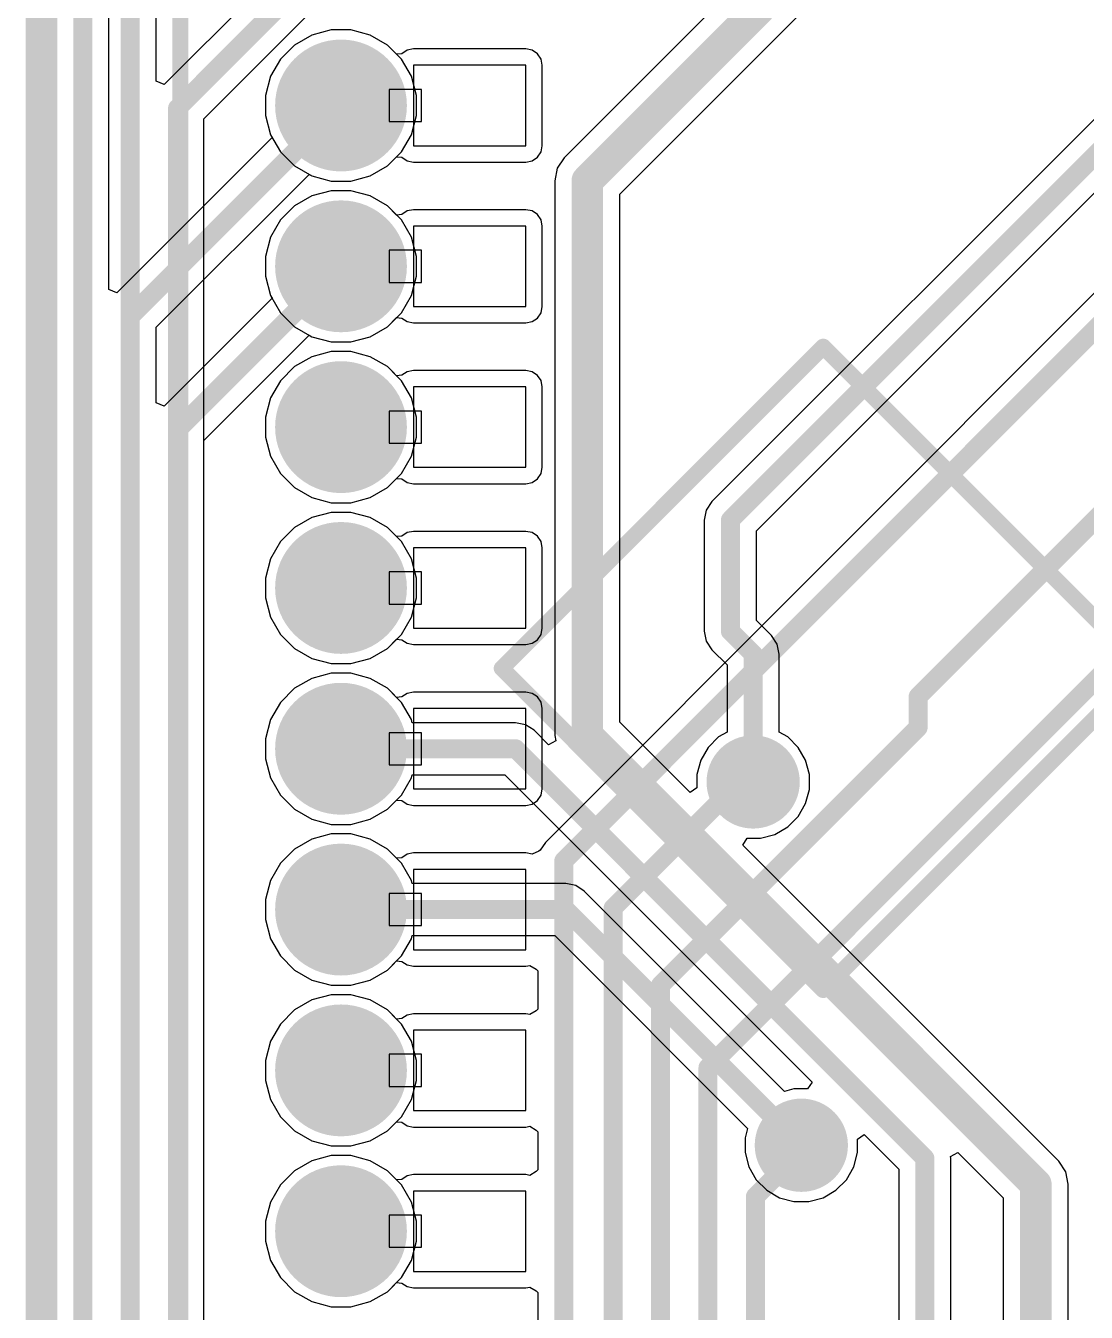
# Model space of a CAD drawing. Header units: inches. Extents: x -0.01 to 4.3, y -0.01 to 7.88.
# Drawn here: x 2.457 to 3.116, y 5.987 to 6.787 of the extents above; entities that cross this region are included whole.
import ezdxf

# ---------------------------------------------------------------- set-up
doc = ezdxf.new("R2010")
doc.units = ezdxf.units.IN
doc.header["$MEASUREMENT"] = 0
for name, color, linetype in [('Bottom Layer', 5, 'Continuous'), ('Bottom Solder', 6, 'Continuous'), ('Mechanical 1', 6, 'Continuous'), ('Multi-Layer', 9, 'Continuous'), ('Pad Holes', 156, 'Continuous'), ('Top Layer', 1, 'Continuous'), ('Top Overlay', 2, 'Continuous'), ('Top Solder', 216, 'Continuous'), ('Via Holes', 16, 'Continuous')]:
    doc.layers.add(name, color=color, linetype=linetype)

# ---------------------------------------------------------------- blocks, each defined once
blk = doc.blocks.new('B___P____32')
at = {"layer": 'Bottom Layer'}
h = blk.add_hatch(color=5, dxfattribs=at)
edge = h.paths.add_edge_path()
edge.add_arc((0.3, 0.35), 0.037, 0, 360)
h = blk.add_hatch(color=5, dxfattribs=at)
edge = h.paths.add_edge_path()
edge.add_arc((0.3, 0.25), 0.037, 0, 360)
h = blk.add_hatch(color=5, dxfattribs=at)
edge = h.paths.add_edge_path()
edge.add_arc((0.3, 0.15), 0.037, 0, 360)
h = blk.add_hatch(color=5, dxfattribs=at)
edge = h.paths.add_edge_path()
edge.add_arc((0.3, 0.05), 0.037, 0, 360)
h = blk.add_hatch(color=5, dxfattribs=at)
edge = h.paths.add_edge_path()
edge.add_arc((0.3, -0.05), 0.037, 0, 360)
h = blk.add_hatch(color=5, dxfattribs=at)
edge = h.paths.add_edge_path()
edge.add_arc((0.3, -0.15), 0.037, 0, 360)
h = blk.add_hatch(color=5, dxfattribs=at)
edge = h.paths.add_edge_path()
edge.add_arc((0.3, -0.25), 0.037, 0, 360)
h = blk.add_hatch(color=5, dxfattribs=at)
edge = h.paths.add_edge_path()
edge.add_arc((0.3, -0.35), 0.037, 0, 360)
at = {"layer": 'Bottom Solder'}
h = blk.add_hatch(color=6, dxfattribs=at)
edge = h.paths.add_edge_path()
edge.add_arc((0.3, 0.35), 0.041, 0, 360)
h = blk.add_hatch(color=6, dxfattribs=at)
edge = h.paths.add_edge_path()
edge.add_arc((0.3, 0.25), 0.041, 0, 360)
h = blk.add_hatch(color=6, dxfattribs=at)
edge = h.paths.add_edge_path()
edge.add_arc((0.3, 0.15), 0.041, 0, 360)
h = blk.add_hatch(color=6, dxfattribs=at)
edge = h.paths.add_edge_path()
edge.add_arc((0.3, 0.05), 0.041, 0, 360)
h = blk.add_hatch(color=6, dxfattribs=at)
edge = h.paths.add_edge_path()
edge.add_arc((0.3, -0.05), 0.041, 0, 360)
h = blk.add_hatch(color=6, dxfattribs=at)
edge = h.paths.add_edge_path()
edge.add_arc((0.3, -0.15), 0.041, 0, 360)
h = blk.add_hatch(color=6, dxfattribs=at)
edge = h.paths.add_edge_path()
edge.add_arc((0.3, -0.25), 0.041, 0, 360)
h = blk.add_hatch(color=6, dxfattribs=at)
edge = h.paths.add_edge_path()
edge.add_arc((0.3, -0.35), 0.041, 0, 360)
at = {"layer": 'Multi-Layer'}
h = blk.add_hatch(color=9, dxfattribs=at)
edge = h.paths.add_edge_path()
edge.add_arc((0.3, 0.35), 0.037, 0, 360)
h = blk.add_hatch(color=9, dxfattribs=at)
edge = h.paths.add_edge_path()
edge.add_arc((0.3, 0.25), 0.037, 0, 360)
h = blk.add_hatch(color=9, dxfattribs=at)
edge = h.paths.add_edge_path()
edge.add_arc((0.3, 0.15), 0.037, 0, 360)
h = blk.add_hatch(color=9, dxfattribs=at)
edge = h.paths.add_edge_path()
edge.add_arc((0.3, 0.05), 0.037, 0, 360)
h = blk.add_hatch(color=9, dxfattribs=at)
edge = h.paths.add_edge_path()
edge.add_arc((0.3, -0.05), 0.037, 0, 360)
h = blk.add_hatch(color=9, dxfattribs=at)
edge = h.paths.add_edge_path()
edge.add_arc((0.3, -0.15), 0.037, 0, 360)
h = blk.add_hatch(color=9, dxfattribs=at)
edge = h.paths.add_edge_path()
edge.add_arc((0.3, -0.25), 0.037, 0, 360)
h = blk.add_hatch(color=9, dxfattribs=at)
edge = h.paths.add_edge_path()
edge.add_arc((0.3, -0.35), 0.037, 0, 360)
at = {"layer": 'Pad Holes'}
h = blk.add_hatch(color=7, dxfattribs=at)
edge = h.paths.add_edge_path()
edge.add_arc((0.3, 0.35), 0.02, 0, 360)
h = blk.add_hatch(color=7, dxfattribs=at)
edge = h.paths.add_edge_path()
edge.add_arc((0.3, 0.25), 0.02, 0, 360)
h = blk.add_hatch(color=7, dxfattribs=at)
edge = h.paths.add_edge_path()
edge.add_arc((0.3, 0.15), 0.02, 0, 360)
h = blk.add_hatch(color=7, dxfattribs=at)
edge = h.paths.add_edge_path()
edge.add_arc((0.3, 0.05), 0.02, 0, 360)
h = blk.add_hatch(color=7, dxfattribs=at)
edge = h.paths.add_edge_path()
edge.add_arc((0.3, -0.05), 0.02, 0, 360)
h = blk.add_hatch(color=7, dxfattribs=at)
edge = h.paths.add_edge_path()
edge.add_arc((0.3, -0.15), 0.02, 0, 360)
h = blk.add_hatch(color=7, dxfattribs=at)
edge = h.paths.add_edge_path()
edge.add_arc((0.3, -0.25), 0.02, 0, 360)
h = blk.add_hatch(color=7, dxfattribs=at)
edge = h.paths.add_edge_path()
edge.add_arc((0.3, -0.35), 0.02, 0, 360)
at = {"layer": 'Top Layer'}
h = blk.add_hatch(color=1, dxfattribs=at)
edge = h.paths.add_edge_path()
edge.add_arc((0.3, 0.35), 0.037, 0, 360)
h = blk.add_hatch(color=1, dxfattribs=at)
edge = h.paths.add_edge_path()
edge.add_arc((0.3, 0.25), 0.037, 0, 360)
h = blk.add_hatch(color=1, dxfattribs=at)
edge = h.paths.add_edge_path()
edge.add_arc((0.3, 0.15), 0.037, 0, 360)
h = blk.add_hatch(color=1, dxfattribs=at)
edge = h.paths.add_edge_path()
edge.add_arc((0.3, 0.05), 0.037, 0, 360)
h = blk.add_hatch(color=1, dxfattribs=at)
edge = h.paths.add_edge_path()
edge.add_arc((0.3, -0.05), 0.037, 0, 360)
h = blk.add_hatch(color=1, dxfattribs=at)
edge = h.paths.add_edge_path()
edge.add_arc((0.3, -0.15), 0.037, 0, 360)
h = blk.add_hatch(color=1, dxfattribs=at)
edge = h.paths.add_edge_path()
edge.add_arc((0.3, -0.25), 0.037, 0, 360)
h = blk.add_hatch(color=1, dxfattribs=at)
edge = h.paths.add_edge_path()
edge.add_arc((0.3, -0.35), 0.037, 0, 360)
at = {"layer": 'Top Solder'}
h = blk.add_hatch(color=216, dxfattribs=at)
edge = h.paths.add_edge_path()
edge.add_arc((0.3, 0.35), 0.041, 0, 360)
h = blk.add_hatch(color=216, dxfattribs=at)
edge = h.paths.add_edge_path()
edge.add_arc((0.3, 0.25), 0.041, 0, 360)
h = blk.add_hatch(color=216, dxfattribs=at)
edge = h.paths.add_edge_path()
edge.add_arc((0.3, 0.15), 0.041, 0, 360)
h = blk.add_hatch(color=216, dxfattribs=at)
edge = h.paths.add_edge_path()
edge.add_arc((0.3, 0.05), 0.041, 0, 360)
h = blk.add_hatch(color=216, dxfattribs=at)
edge = h.paths.add_edge_path()
edge.add_arc((0.3, -0.05), 0.041, 0, 360)
h = blk.add_hatch(color=216, dxfattribs=at)
edge = h.paths.add_edge_path()
edge.add_arc((0.3, -0.15), 0.041, 0, 360)
h = blk.add_hatch(color=216, dxfattribs=at)
edge = h.paths.add_edge_path()
edge.add_arc((0.3, -0.25), 0.041, 0, 360)
h = blk.add_hatch(color=216, dxfattribs=at)
edge = h.paths.add_edge_path()
edge.add_arc((0.3, -0.35), 0.041, 0, 360)
at = {"layer": 'Bottom Layer'}
for p, q in [((0.255, 0.375), (0.185, 0.375)), ((0.185, 0.375), (0.185, 0.325)), ((0.255, 0.325), (0.255, 0.375)), ((0.27, 0.36), (0.25, 0.36)), ((0.25, 0.36), (0.25, 0.34)), ((0.27, 0.34), (0.27, 0.36)), ((0.25, 0.34), (0.27, 0.34)), ((0.185, 0.325), (0.255, 0.325)), ((0.255, 0.275), (0.185, 0.275)), ((0.185, 0.275), (0.185, 0.225)), ((0.255, 0.225), (0.255, 0.275)), ((0.27, 0.26), (0.25, 0.26)), ((0.25, 0.26), (0.25, 0.24)), ((0.27, 0.24), (0.27, 0.26)), ((0.25, 0.24), (0.27, 0.24)), ((0.185, 0.225), (0.255, 0.225)), ((0.255, 0.175), (0.185, 0.175)), ((0.185, 0.175), (0.185, 0.125)), ((0.255, 0.125), (0.255, 0.175)), ((0.27, 0.16), (0.25, 0.16)), ((0.25, 0.16), (0.25, 0.14)), ((0.27, 0.14), (0.27, 0.16)), ((0.25, 0.14), (0.27, 0.14)), ((0.185, 0.125), (0.255, 0.125)), ((0.255, 0.075), (0.185, 0.075)), ((0.185, 0.075), (0.185, 0.025)), ((0.255, 0.025), (0.255, 0.075)), ((0.27, 0.06), (0.25, 0.06)), ((0.25, 0.06), (0.25, 0.04)), ((0.27, 0.04), (0.27, 0.06)), ((0.25, 0.04), (0.27, 0.04)), ((0.185, 0.025), (0.255, 0.025)), ((0.255, -0.025), (0.185, -0.025)), ((0.185, -0.025), (0.185, -0.075)), ((0.255, -0.075), (0.255, -0.025)), ((0.27, -0.04), (0.25, -0.04)), ((0.25, -0.04), (0.25, -0.06)), ((0.27, -0.06), (0.27, -0.04)), ((0.25, -0.06), (0.27, -0.06)), ((0.185, -0.075), (0.255, -0.075)), ((0.255, -0.125), (0.185, -0.125)), ((0.185, -0.125), (0.185, -0.175)), ((0.255, -0.175), (0.255, -0.125)), ((0.27, -0.14), (0.25, -0.14)), ((0.25, -0.14), (0.25, -0.16)), ((0.27, -0.16), (0.27, -0.14)), ((0.25, -0.16), (0.27, -0.16)), ((0.185, -0.175), (0.255, -0.175)), ((0.255, -0.225), (0.185, -0.225)), ((0.185, -0.225), (0.185, -0.275)), ((0.255, -0.275), (0.255, -0.225)), ((0.27, -0.24), (0.25, -0.24)), ((0.25, -0.24), (0.25, -0.26)), ((0.27, -0.26), (0.27, -0.24)), ((0.25, -0.26), (0.27, -0.26)), ((0.185, -0.275), (0.255, -0.275)), ((0.255, -0.325), (0.185, -0.325)), ((0.185, -0.325), (0.185, -0.375)), ((0.255, -0.375), (0.255, -0.325)), ((0.27, -0.34), (0.25, -0.34)), ((0.25, -0.34), (0.25, -0.36)), ((0.27, -0.36), (0.27, -0.34)), ((0.25, -0.36), (0.27, -0.36)), ((0.185, -0.375), (0.255, -0.375))]:
    blk.add_line(p, q, dxfattribs=at)
at = {"layer": 'Top Overlay'}
for points in [[(0.4, 1.05, 0.01, 0.01, 0), (0.4, -1.05, 0.01, 0.01, 0)], [(0, 0.2, 0.01, 0.01, 0), (-0.2, 0, 0.01, 0.01, 0)], [(0.2, 0, 0.01, 0.01, 0), (0, 0.2, 0.01, 0.01, 0)], [(0, -0.2, 0.01, 0.01, 0), (-0.2, 0, 0.01, 0.01, 0)], [(0.2, 0, 0.01, 0.01, 0), (0, -0.2, 0.01, 0.01, 0)]]:
    blk.add_lwpolyline(points, format="xyseb", dxfattribs=at)
for points in [[(-0.0025, 0.2, 0.005, 0.005, 1), (0.0025, 0.2, 0.005, 0.005, 1)], [(-0.0025, 0.2, 0.005, 0.005, 1), (0.0025, 0.2, 0.005, 0.005, 1)], [(0.1975, 0, 0.005, 0.005, 1), (0.2025, 0, 0.005, 0.005, 1)], [(0.1975, 0, 0.005, 0.005, 1), (0.2025, 0, 0.005, 0.005, 1)], [(-0.0025, -0.2, 0.005, 0.005, 1), (0.0025, -0.2, 0.005, 0.005, 1)], [(-0.0025, -0.2, 0.005, 0.005, 1), (0.0025, -0.2, 0.005, 0.005, 1)]]:
    blk.add_lwpolyline(points, format="xyseb", close=True, dxfattribs=at)

msp = doc.modelspace()

# ---------------------------------------------------------------- hatches: boundary and pattern name
at = {"layer": 'Bottom Layer'}
h = msp.add_hatch(color=5, dxfattribs=at)
edge = h.paths.add_edge_path()
edge.add_arc((2.90916, 6.31716), 0.025, 0, 360)
h = msp.add_hatch(color=5, dxfattribs=at)
edge = h.paths.add_edge_path()
edge.add_arc((2.93913, 6.09126), 0.025, 0, 360)
at = {"layer": 'Bottom Solder'}
h = msp.add_hatch(color=6, dxfattribs=at)
edge = h.paths.add_edge_path()
edge.add_arc((2.90916, 6.31716), 0.029, 0, 360)
h = msp.add_hatch(color=6, dxfattribs=at)
edge = h.paths.add_edge_path()
edge.add_arc((2.93913, 6.09126), 0.029, 0, 360)
at = {"layer": 'Top Layer'}
h = msp.add_hatch(color=1, dxfattribs=at)
edge = h.paths.add_edge_path()
edge.add_arc((2.90916, 6.31716), 0.025, 0, 360)
h = msp.add_hatch(color=1, dxfattribs=at)
edge = h.paths.add_edge_path()
edge.add_arc((2.93913, 6.09126), 0.025, 0, 360)
at = {"layer": 'Top Solder'}
h = msp.add_hatch(color=216, dxfattribs=at)
edge = h.paths.add_edge_path()
edge.add_arc((2.90916, 6.31716), 0.029, 0, 360)
h = msp.add_hatch(color=216, dxfattribs=at)
edge = h.paths.add_edge_path()
edge.add_arc((2.93913, 6.09126), 0.029, 0, 360)
at = {"layer": 'Via Holes'}
h = msp.add_hatch(color=7, dxfattribs=at)
edge = h.paths.add_edge_path()
edge.add_arc((2.90916, 6.31716), 0.014, 0, 360)
h = msp.add_hatch(color=7, dxfattribs=at)
edge = h.paths.add_edge_path()
edge.add_arc((2.93913, 6.09126), 0.014, 0, 360)

# ---------------------------------------------------------------- linework, layer by layer
at = {"layer": 'Bottom Layer'}
for p, q in [((2.50827, 6.62331), (2.50827, 7.33878)), ((2.64657, 6.7848), (2.63461, 6.78159)), ((2.65894, 6.7848), (2.64657, 6.7848)), ((2.6709, 6.78159), (2.65894, 6.7848)), ((2.63461, 6.78159), (2.6239, 6.7754)), ((2.68161, 6.7754), (2.6709, 6.78159)), ((2.6239, 6.7754), (2.61515, 6.76665)), ((2.68733, 6.76969), (2.68161, 6.7754)), ((2.69055, 6.77001), (2.68733, 6.76969)), ((2.69385, 6.77222), (2.69055, 6.77001)), ((2.69776, 6.77299), (2.69385, 6.77222)), ((2.76776, 6.77299), (2.69776, 6.77299)), ((2.77166, 6.77222), (2.76776, 6.77299)), ((2.77497, 6.77), (2.77166, 6.77222)), ((2.77718, 6.7667), (2.77497, 6.77)), ((2.61515, 6.76665), (2.60896, 6.75594)), ((2.77795, 6.7628), (2.77718, 6.7667)), ((2.77795, 6.7128), (2.77795, 6.7628)), ((2.60896, 6.75594), (2.60576, 6.74398)), ((2.60576, 6.74398), (2.60576, 6.73161)), ((2.60576, 6.73161), (2.60896, 6.71965)), ((2.60995, 6.71793), (2.51327, 6.62124)), ((2.60896, 6.71965), (2.60995, 6.71793)), ((2.77718, 6.70889), (2.77795, 6.7128)), ((2.68161, 6.70019), (2.68733, 6.7059)), ((2.68733, 6.7059), (2.69055, 6.70559)), ((2.69055, 6.70559), (2.69385, 6.70338)), ((2.77166, 6.70338), (2.77497, 6.70559)), ((2.77497, 6.70559), (2.77718, 6.70889)), ((2.6709, 6.694), (2.68161, 6.70019)), ((2.69385, 6.70338), (2.69776, 6.7026)), ((2.69776, 6.7026), (2.76776, 6.7026)), ((2.76776, 6.7026), (2.77166, 6.70338)), ((2.5378, 6.5999), (2.63289, 6.69499)), ((2.63289, 6.69499), (2.63461, 6.694)), ((2.63461, 6.694), (2.64657, 6.6908)), ((2.64657, 6.6908), (2.65894, 6.6908)), ((2.65894, 6.6908), (2.6709, 6.694)), ((2.63461, 6.68159), (2.6239, 6.6754)), ((2.64657, 6.6848), (2.63461, 6.68159)), ((2.65894, 6.6848), (2.64657, 6.6848)), ((2.6709, 6.68159), (2.65894, 6.6848)), ((2.68161, 6.6754), (2.6709, 6.68159)), ((2.6239, 6.6754), (2.61515, 6.66665)), ((2.68733, 6.66969), (2.68161, 6.6754)), ((2.69385, 6.67222), (2.69055, 6.67)), ((2.69776, 6.67299), (2.69385, 6.67222)), ((2.76776, 6.67299), (2.69776, 6.67299)), ((2.77166, 6.67222), (2.76776, 6.67299)), ((2.77497, 6.67), (2.77166, 6.67222)), ((2.61515, 6.66665), (2.60896, 6.65594)), ((2.69055, 6.67), (2.68733, 6.66969)), ((2.77718, 6.6667), (2.77497, 6.67)), ((2.77795, 6.6628), (2.77718, 6.6667)), ((2.77795, 6.6128), (2.77795, 6.6628)), ((2.60896, 6.65594), (2.60576, 6.64398)), ((2.60576, 6.64398), (2.60576, 6.63161)), ((2.60576, 6.63161), (2.60896, 6.61965)), ((3.12756, 6.62726), (2.77991, 6.27961)), ((2.51327, 6.62124), (2.50827, 6.62331)), ((2.60995, 6.61793), (2.5428, 6.55077)), ((2.60896, 6.61965), (2.60995, 6.61793)), ((2.77497, 6.60559), (2.77718, 6.60889)), ((2.77718, 6.60889), (2.77795, 6.6128)), ((2.6709, 6.594), (2.68161, 6.60019)), ((2.68161, 6.60019), (2.68733, 6.6059)), ((2.68733, 6.6059), (2.69055, 6.60559)), ((2.69055, 6.60559), (2.69385, 6.60338)), ((2.69385, 6.60338), (2.69776, 6.6026)), ((2.69776, 6.6026), (2.76776, 6.6026)), ((2.76776, 6.6026), (2.77166, 6.60338)), ((2.77166, 6.60338), (2.77497, 6.60559)), ((2.5378, 6.55284), (2.5378, 6.5999)), ((2.56732, 6.52943), (2.63289, 6.59499)), ((2.63289, 6.59499), (2.63461, 6.594)), ((2.63461, 6.594), (2.64657, 6.5908)), ((2.65894, 6.5908), (2.6709, 6.594)), ((2.64657, 6.5848), (2.63461, 6.58159)), ((2.64657, 6.5908), (2.65894, 6.5908)), ((2.65894, 6.5848), (2.64657, 6.5848)), ((2.6709, 6.58159), (2.65894, 6.5848)), ((2.63461, 6.58159), (2.6239, 6.5754)), ((2.68161, 6.5754), (2.6709, 6.58159)), ((2.6239, 6.5754), (2.61515, 6.56665)), ((2.68733, 6.56969), (2.68161, 6.5754)), ((2.69055, 6.57001), (2.68733, 6.56969)), ((2.69385, 6.57222), (2.69055, 6.57001)), ((2.69776, 6.57299), (2.69385, 6.57222)), ((2.76776, 6.57299), (2.69776, 6.57299)), ((2.77166, 6.57222), (2.76776, 6.57299)), ((2.77497, 6.57), (2.77166, 6.57222)), ((2.77718, 6.5667), (2.77497, 6.57)), ((2.61515, 6.56665), (2.60896, 6.55594)), ((2.77795, 6.5628), (2.77718, 6.5667)), ((2.77795, 6.5128), (2.77795, 6.5628)), ((2.5428, 6.55077), (2.5378, 6.55284)), ((2.60896, 6.55594), (2.60576, 6.54398)), ((2.60576, 6.54398), (2.60576, 6.53161)), ((2.56732, 4.83697), (2.56732, 6.52943)), ((2.60576, 6.53161), (2.60896, 6.51965)), ((2.60896, 6.51965), (2.61515, 6.50894)), ((2.77718, 6.50889), (2.77795, 6.5128)), ((2.61515, 6.50894), (2.6239, 6.50019)), ((2.68161, 6.50019), (2.68733, 6.5059)), ((2.68733, 6.5059), (2.69055, 6.50559)), ((2.69055, 6.50559), (2.69385, 6.50338)), ((2.77166, 6.50338), (2.77497, 6.50559)), ((2.77497, 6.50559), (2.77718, 6.50889)), ((2.6239, 6.50019), (2.63461, 6.494)), ((2.6709, 6.494), (2.68161, 6.50019)), ((2.69385, 6.50338), (2.69776, 6.5026)), ((2.69776, 6.5026), (2.76776, 6.5026)), ((2.76776, 6.5026), (2.77166, 6.50338)), ((2.63461, 6.494), (2.64657, 6.4908)), ((2.64657, 6.4908), (2.65894, 6.4908)), ((2.65894, 6.4908), (2.6709, 6.494)), ((2.63461, 6.48159), (2.6239, 6.4754)), ((2.64657, 6.4848), (2.63461, 6.48159)), ((2.65894, 6.4848), (2.64657, 6.4848)), ((2.6709, 6.48159), (2.65894, 6.4848)), ((2.68161, 6.4754), (2.6709, 6.48159)), ((2.6239, 6.4754), (2.61515, 6.46665)), ((2.68733, 6.46969), (2.68161, 6.4754)), ((2.69385, 6.47222), (2.69055, 6.47)), ((2.69776, 6.47299), (2.69385, 6.47222)), ((2.76776, 6.47299), (2.69776, 6.47299)), ((2.77166, 6.47222), (2.76776, 6.47299)), ((2.77497, 6.47), (2.77166, 6.47222)), ((2.61515, 6.46665), (2.60896, 6.45594)), ((2.69055, 6.47), (2.68733, 6.46969)), ((2.77718, 6.4667), (2.77497, 6.47)), ((2.77795, 6.4628), (2.77718, 6.4667)), ((2.77795, 6.4128), (2.77795, 6.4628)), ((2.60896, 6.45594), (2.60576, 6.44398)), ((2.60576, 6.44398), (2.60576, 6.43161)), ((2.60576, 6.43161), (2.60896, 6.41965)), ((2.60896, 6.41965), (2.61515, 6.40894)), ((2.61515, 6.40894), (2.6239, 6.40019)), ((2.77497, 6.40559), (2.77718, 6.40889)), ((2.77718, 6.40889), (2.77795, 6.4128)), ((2.6239, 6.40019), (2.63461, 6.394)), ((2.6709, 6.394), (2.68161, 6.40019)), ((2.68161, 6.40019), (2.68733, 6.4059)), ((2.68733, 6.4059), (2.69055, 6.40559)), ((2.69055, 6.40559), (2.69385, 6.40338)), ((2.69385, 6.40338), (2.69776, 6.4026)), ((2.69776, 6.4026), (2.76776, 6.4026)), ((2.76776, 6.4026), (2.77166, 6.40338)), ((2.77166, 6.40338), (2.77497, 6.40559)), ((2.63461, 6.394), (2.64657, 6.3908)), ((2.65894, 6.3908), (2.6709, 6.394)), ((2.64657, 6.3848), (2.63461, 6.38159)), ((2.64657, 6.3908), (2.65894, 6.3908)), ((2.65894, 6.3848), (2.64657, 6.3848)), ((2.6709, 6.38159), (2.65894, 6.3848)), ((2.63461, 6.38159), (2.6239, 6.3754)), ((2.68161, 6.3754), (2.6709, 6.38159)), ((2.6239, 6.3754), (2.61515, 6.36665)), ((2.68733, 6.36969), (2.68161, 6.3754)), ((2.69055, 6.37), (2.68733, 6.36969)), ((2.69385, 6.37222), (2.69055, 6.37)), ((2.69776, 6.37299), (2.69385, 6.37222)), ((2.76776, 6.37299), (2.69776, 6.37299)), ((2.77166, 6.37222), (2.76776, 6.37299)), ((2.77497, 6.37), (2.77166, 6.37222)), ((2.77718, 6.3667), (2.77497, 6.37)), ((2.61515, 6.36665), (2.60896, 6.35594)), ((2.77795, 6.3628), (2.77718, 6.3667)), ((2.77795, 6.3128), (2.77795, 6.3628)), ((2.60896, 6.35594), (2.60576, 6.34398)), ((2.60576, 6.34398), (2.60576, 6.33161)), ((2.60576, 6.33161), (2.60896, 6.31965)), ((2.60896, 6.31965), (2.61515, 6.30894)), ((2.77718, 6.30889), (2.77795, 6.3128)), ((2.61515, 6.30894), (2.6239, 6.30019)), ((2.68161, 6.30019), (2.68733, 6.3059)), ((2.68733, 6.3059), (2.69055, 6.30559)), ((2.69055, 6.30559), (2.69385, 6.30338)), ((2.77166, 6.30338), (2.77497, 6.30559)), ((2.77497, 6.30559), (2.77718, 6.30889)), ((2.6239, 6.30019), (2.63461, 6.294)), ((2.6709, 6.294), (2.68161, 6.30019)), ((2.69385, 6.30338), (2.69776, 6.3026)), ((2.69776, 6.3026), (2.76776, 6.3026)), ((2.76776, 6.3026), (2.77166, 6.30338)), ((2.63461, 6.294), (2.64657, 6.2908)), ((2.64657, 6.2908), (2.65894, 6.2908)), ((2.65894, 6.2908), (2.6709, 6.294)), ((2.63461, 6.28159), (2.6239, 6.2754)), ((2.64657, 6.2848), (2.63461, 6.28159)), ((2.65894, 6.2848), (2.64657, 6.2848)), ((2.6709, 6.28159), (2.65894, 6.2848)), ((2.68161, 6.2754), (2.6709, 6.28159)), ((2.6239, 6.2754), (2.61515, 6.26665)), ((2.68733, 6.26969), (2.68161, 6.2754)), ((2.69385, 6.27222), (2.69055, 6.27001)), ((2.69776, 6.27299), (2.69385, 6.27222)), ((2.76776, 6.27299), (2.69776, 6.27299)), ((2.77166, 6.27222), (2.76776, 6.27299)), ((2.77585, 6.2741), (2.77166, 6.27222)), ((2.77673, 6.27484), (2.77585, 6.2741)), ((2.77991, 6.27961), (2.77673, 6.27484)), ((2.61515, 6.26665), (2.60896, 6.25594)), ((2.69055, 6.27001), (2.68733, 6.26969)), ((2.60896, 6.25594), (2.60576, 6.24398)), ((2.60576, 6.24398), (2.60576, 6.23161)), ((2.60576, 6.23161), (2.60896, 6.21965)), ((2.60896, 6.21965), (2.61515, 6.20894)), ((2.61515, 6.20894), (2.6239, 6.20019)), ((2.6239, 6.20019), (2.63461, 6.194)), ((2.6709, 6.194), (2.68161, 6.20019)), ((2.68161, 6.20019), (2.68733, 6.2059)), ((2.68733, 6.2059), (2.69055, 6.20559)), ((2.69055, 6.20559), (2.69385, 6.20338)), ((2.69385, 6.20338), (2.69776, 6.2026)), ((2.69776, 6.2026), (2.76776, 6.2026)), ((2.76776, 6.2026), (2.77016, 6.20308)), ((2.77016, 6.20308), (2.77418, 6.20073)), ((2.77418, 6.20073), (2.77516, 6.1997)), ((2.63461, 6.194), (2.64657, 6.1908)), ((2.65894, 6.1908), (2.6709, 6.194)), ((2.77516, 6.1997), (2.77516, 6.17589)), ((2.64657, 6.1848), (2.63461, 6.18159)), ((2.64657, 6.1908), (2.65894, 6.1908)), ((2.65894, 6.1848), (2.64657, 6.1848)), ((2.6709, 6.18159), (2.65894, 6.1848)), ((2.63461, 6.18159), (2.6239, 6.1754)), ((2.68161, 6.1754), (2.6709, 6.18159)), ((2.6239, 6.1754), (2.61515, 6.16665)), ((2.68733, 6.16969), (2.68161, 6.1754)), ((2.69055, 6.17), (2.68733, 6.16969)), ((2.69385, 6.17222), (2.69055, 6.17)), ((2.69776, 6.17299), (2.69385, 6.17222)), ((2.76776, 6.17299), (2.69776, 6.17299)), ((2.77016, 6.17251), (2.76776, 6.17299)), ((2.77418, 6.17486), (2.77016, 6.17251)), ((2.77516, 6.17589), (2.77418, 6.17486)), ((2.61515, 6.16665), (2.60896, 6.15594)), ((2.60896, 6.15594), (2.60576, 6.14398)), ((2.60576, 6.14398), (2.60576, 6.13161)), ((2.60576, 6.13161), (2.60896, 6.11965)), ((2.60896, 6.11965), (2.61515, 6.10894)), ((2.61515, 6.10894), (2.6239, 6.10019)), ((2.68161, 6.10019), (2.68733, 6.1059)), ((2.68733, 6.1059), (2.69055, 6.10559)), ((2.69055, 6.10559), (2.69385, 6.10338)), ((2.6239, 6.10019), (2.63461, 6.094)), ((2.6709, 6.094), (2.68161, 6.10019)), ((2.69385, 6.10338), (2.69776, 6.1026)), ((2.69776, 6.1026), (2.76776, 6.1026)), ((2.76776, 6.1026), (2.77016, 6.10308)), ((2.77016, 6.10308), (2.77418, 6.10073)), ((2.77418, 6.10073), (2.77516, 6.0997)), ((2.77516, 6.0997), (2.77516, 6.07589)), ((2.63461, 6.094), (2.64657, 6.0908)), ((2.64657, 6.0908), (2.65894, 6.0908)), ((2.65894, 6.0908), (2.6709, 6.094)), ((2.63461, 6.08159), (2.6239, 6.0754)), ((2.64657, 6.0848), (2.63461, 6.08159)), ((2.65894, 6.0848), (2.64657, 6.0848)), ((2.6709, 6.08159), (2.65894, 6.0848)), ((2.68161, 6.0754), (2.6709, 6.08159)), ((2.6239, 6.0754), (2.61515, 6.06665)), ((2.68733, 6.06969), (2.68161, 6.0754)), ((2.69385, 6.07222), (2.69055, 6.07001)), ((2.69776, 6.07299), (2.69385, 6.07222)), ((2.76776, 6.07299), (2.69776, 6.07299)), ((2.77016, 6.07251), (2.76776, 6.07299)), ((2.77418, 6.07486), (2.77016, 6.07251)), ((2.77516, 6.07589), (2.77418, 6.07486)), ((2.61515, 6.06665), (2.60896, 6.05594)), ((2.69055, 6.07001), (2.68733, 6.06969)), ((2.60896, 6.05594), (2.60576, 6.04398)), ((2.60576, 6.04398), (2.60576, 6.03161)), ((2.60576, 6.03161), (2.60896, 6.01965)), ((2.60896, 6.01965), (2.61515, 6.00894)), ((2.61515, 6.00894), (2.6239, 6.00019)), ((2.6239, 6.00019), (2.63461, 5.994)), ((2.6709, 5.994), (2.68161, 6.00019)), ((2.68161, 6.00019), (2.68733, 6.0059)), ((2.68733, 6.0059), (2.69055, 6.00559)), ((2.69055, 6.00559), (2.69385, 6.00338)), ((2.69385, 6.00338), (2.69776, 6.0026)), ((2.69776, 6.0026), (2.76776, 6.0026)), ((2.76776, 6.0026), (2.77016, 6.00308)), ((2.77016, 6.00308), (2.77418, 6.00073)), ((2.77418, 6.00073), (2.77516, 5.9997)), ((2.63461, 5.994), (2.64657, 5.9908)), ((2.65894, 5.9908), (2.6709, 5.994)), ((2.77516, 5.9997), (2.77516, 5.97589)), ((2.64657, 5.9908), (2.65894, 5.9908))]:
    msp.add_line(p, q, dxfattribs=at)
for points in [[(2.49205, 4.4636, 0.01181, 0.01181, 0), (2.49205, 7.3455, 0.01181, 0.01181, 0)], [(2.52158, 6.60662, 0.01181, 0.01181, 0), (2.65276, 6.7378, 0.01181, 0.01181, 0)], [(2.55111, 6.53614, 0.01181, 0.01181, 0), (2.65276, 6.6378, 0.01181, 0.01181, 0)], [(2.79138, 6.26814, 0.01181, 0.01181, 0), (3.16103, 6.6378, 0.01181, 0.01181, 0)], [(2.52158, 4.45137, 0.01181, 0.01181, 0), (2.52158, 6.60662, 0.01181, 0.01181, 0)], [(2.55111, 4.43914, 0.01181, 0.01181, 0), (2.55111, 6.53614, 0.01181, 0.01181, 0)], [(3.0118, 6.37024, 0.01181, 0.01181, 0), (3.17935, 6.5378, 0.01181, 0.01181, 0)], [(2.88105, 6.1395, 0.01181, 0.01181, 0), (3.17935, 6.4378, 0.01181, 0.01181, 0)], [(3.0118, 6.35103, 0.01181, 0.01181, 0), (3.0118, 6.37024, 0.01181, 0.01181, 0)], [(2.85153, 6.19077, 0.01181, 0.01181, 0), (3.0118, 6.35103, 0.01181, 0.01181, 0)], [(2.822, 6.23869, 0.01181, 0.01181, 0), (2.90048, 6.31716, 0.01181, 0.01181, 0)], [(2.90048, 6.31716, 0.01181, 0.01181, 0), (2.90916, 6.31716, 0.01181, 0.01181, 0)], [(2.79138, 5.40301, 0.01181, 0.01181, 0), (2.79138, 6.26814, 0.01181, 0.01181, 0)], [(2.822, 5.23237, 0.01181, 0.01181, 0), (2.822, 6.23869, 0.01181, 0.01181, 0)], [(2.85153, 5.22014, 0.01181, 0.01181, 0), (2.85153, 6.19077, 0.01181, 0.01181, 0)], [(2.88105, 5.20791, 0.01181, 0.01181, 0), (2.88105, 6.1395, 0.01181, 0.01181, 0)], [(2.93913, 6.08795, 0.01181, 0.01181, 0), (2.93913, 6.09126, 0.01181, 0.01181, 0)], [(2.91058, 6.0594, 0.01181, 0.01181, 0), (2.93913, 6.08795, 0.01181, 0.01181, 0)], [(2.91058, 5.19568, 0.01181, 0.01181, 0), (2.91058, 6.0594, 0.01181, 0.01181, 0)]]:
    msp.add_lwpolyline(points, format="xyseb", dxfattribs=at)
for points in [[(2.6498, 6.7378, 0.00591, 0.00591, 1), (2.65571, 6.7378, 0.00591, 0.00591, 1)], [(2.6498, 6.6378, 0.00591, 0.00591, 1), (2.65571, 6.6378, 0.00591, 0.00591, 1)], [(2.51863, 6.60662, 0.00591, 0.00591, 1), (2.52453, 6.60662, 0.00591, 0.00591, 1)], [(2.51863, 6.60662, 0.00591, 0.00591, 1), (2.52453, 6.60662, 0.00591, 0.00591, 1)], [(2.54815, 6.53614, 0.00591, 0.00591, 1), (2.55406, 6.53614, 0.00591, 0.00591, 1)], [(2.54815, 6.53614, 0.00591, 0.00591, 1), (2.55406, 6.53614, 0.00591, 0.00591, 1)], [(3.00884, 6.37024, 0.00591, 0.00591, 1), (3.01475, 6.37024, 0.00591, 0.00591, 1)], [(3.00884, 6.37024, 0.00591, 0.00591, 1), (3.01475, 6.37024, 0.00591, 0.00591, 1)], [(3.00884, 6.35103, 0.00591, 0.00591, 1), (3.01475, 6.35103, 0.00591, 0.00591, 1)], [(3.00884, 6.35103, 0.00591, 0.00591, 1), (3.01475, 6.35103, 0.00591, 0.00591, 1)], [(2.89752, 6.31716, 0.00591, 0.00591, 1), (2.90343, 6.31716, 0.00591, 0.00591, 1)], [(2.89752, 6.31716, 0.00591, 0.00591, 1), (2.90343, 6.31716, 0.00591, 0.00591, 1)], [(2.90621, 6.31716, 0.00591, 0.00591, 1), (2.91212, 6.31716, 0.00591, 0.00591, 1)], [(2.78843, 6.26814, 0.00591, 0.00591, 1), (2.79433, 6.26814, 0.00591, 0.00591, 1)], [(2.78843, 6.26814, 0.00591, 0.00591, 1), (2.79433, 6.26814, 0.00591, 0.00591, 1)], [(2.81905, 6.23869, 0.00591, 0.00591, 1), (2.82495, 6.23869, 0.00591, 0.00591, 1)], [(2.81905, 6.23869, 0.00591, 0.00591, 1), (2.82495, 6.23869, 0.00591, 0.00591, 1)], [(2.84857, 6.19077, 0.00591, 0.00591, 1), (2.85448, 6.19077, 0.00591, 0.00591, 1)], [(2.84857, 6.19077, 0.00591, 0.00591, 1), (2.85448, 6.19077, 0.00591, 0.00591, 1)], [(2.8781, 6.1395, 0.00591, 0.00591, 1), (2.88401, 6.1395, 0.00591, 0.00591, 1)], [(2.8781, 6.1395, 0.00591, 0.00591, 1), (2.88401, 6.1395, 0.00591, 0.00591, 1)], [(2.93618, 6.09126, 0.00591, 0.00591, 1), (2.94208, 6.09126, 0.00591, 0.00591, 1)], [(2.93618, 6.08795, 0.00591, 0.00591, 1), (2.94208, 6.08795, 0.00591, 0.00591, 1)], [(2.93618, 6.08795, 0.00591, 0.00591, 1), (2.94208, 6.08795, 0.00591, 0.00591, 1)], [(2.90763, 6.0594, 0.00591, 0.00591, 1), (2.91354, 6.0594, 0.00591, 0.00591, 1)], [(2.90763, 6.0594, 0.00591, 0.00591, 1), (2.91354, 6.0594, 0.00591, 0.00591, 1)]]:
    msp.add_lwpolyline(points, format="xyseb", close=True, dxfattribs=at)
at = {"layer": 'Mechanical 1'}
for points in [[(2.46154, 4.49313, 0.00984, 0.00984, 0), (2.46154, 7.75591, 0.00984, 0.00984, 0)], [(2.47138, 4.49291, 0.00984, 0.00984, 0), (2.47138, 7.75569, 0.00984, 0.00984, 0)]]:
    msp.add_lwpolyline(points, format="xyseb", dxfattribs=at)
at = {"layer": 'Top Layer'}
for p, q in [((3.20833, 7.12198), (2.79169, 6.70534)), ((2.82623, 6.68266), (3.20821, 7.06464)), ((2.60995, 6.81793), (2.5428, 6.75077)), ((3.20995, 6.81793), (2.88353, 6.49151)), ((2.5378, 6.75284), (2.5378, 6.7999)), ((2.56732, 6.72943), (2.63289, 6.79499)), ((2.91122, 6.47332), (3.23289, 6.79499)), ((2.64657, 6.7848), (2.63461, 6.78159)), ((2.65894, 6.7848), (2.64657, 6.7848)), ((2.6709, 6.78159), (2.65894, 6.7848)), ((2.63461, 6.78159), (2.6239, 6.7754)), ((2.68161, 6.7754), (2.6709, 6.78159)), ((2.6239, 6.7754), (2.61515, 6.76665)), ((2.69037, 6.76665), (2.68161, 6.7754)), ((2.61515, 6.76665), (2.60896, 6.75594)), ((2.69655, 6.75594), (2.69037, 6.76665)), ((2.5428, 6.75077), (2.5378, 6.75284)), ((2.60896, 6.75594), (2.60576, 6.74398)), ((2.69976, 6.74398), (2.69655, 6.75594)), ((2.60576, 6.74398), (2.60576, 6.73161)), ((2.69976, 6.73161), (2.69976, 6.74398)), ((2.56732, 5.074), (2.56732, 6.72943)), ((2.60576, 6.73161), (2.60896, 6.71965)), ((2.69655, 6.71965), (2.69976, 6.73161)), ((2.60896, 6.71965), (2.61515, 6.70894)), ((2.69037, 6.70894), (2.69655, 6.71965)), ((2.61515, 6.70894), (2.6239, 6.70019)), ((2.68161, 6.70019), (2.69037, 6.70894)), ((2.79169, 6.70534), (2.78731, 6.69878)), ((2.6239, 6.70019), (2.63461, 6.694)), ((2.6709, 6.694), (2.68161, 6.70019)), ((2.78731, 6.69878), (2.78577, 6.69104)), ((2.63461, 6.694), (2.64657, 6.6908)), ((2.64657, 6.6908), (2.65894, 6.6908)), ((2.65894, 6.6908), (2.6709, 6.694)), ((2.78577, 6.69104), (2.78577, 6.346)), ((2.63461, 6.68159), (2.6239, 6.6754)), ((2.64657, 6.6848), (2.63461, 6.68159)), ((2.65894, 6.6848), (2.64657, 6.6848)), ((2.6709, 6.68159), (2.65894, 6.6848)), ((2.68161, 6.6754), (2.6709, 6.68159)), ((2.82623, 6.35438), (2.82623, 6.68266)), ((2.6239, 6.6754), (2.61515, 6.66665)), ((2.69037, 6.66665), (2.68161, 6.6754)), ((2.61515, 6.66665), (2.60896, 6.65594)), ((2.69655, 6.65594), (2.69037, 6.66665)), ((2.60896, 6.65594), (2.60576, 6.64398)), ((2.69976, 6.64398), (2.69655, 6.65594)), ((2.60576, 6.64398), (2.60576, 6.63161)), ((2.69976, 6.63161), (2.69976, 6.64398)), ((2.60576, 6.63161), (2.60896, 6.61965)), ((2.69655, 6.61965), (2.69976, 6.63161)), ((2.60896, 6.61965), (2.61515, 6.60894)), ((2.69037, 6.60894), (2.69655, 6.61965)), ((2.61515, 6.60894), (2.6239, 6.60019)), ((2.68161, 6.60019), (2.69037, 6.60894)), ((2.6239, 6.60019), (2.63461, 6.594)), ((2.6709, 6.594), (2.68161, 6.60019)), ((2.63461, 6.594), (2.64657, 6.5908)), ((2.65894, 6.5908), (2.6709, 6.594)), ((2.64657, 6.5848), (2.63461, 6.58159)), ((2.64657, 6.5908), (2.65894, 6.5908)), ((2.65894, 6.5848), (2.64657, 6.5848)), ((2.6709, 6.58159), (2.65894, 6.5848)), ((2.63461, 6.58159), (2.6239, 6.5754)), ((2.68161, 6.5754), (2.6709, 6.58159)), ((2.6239, 6.5754), (2.61515, 6.56665)), ((2.69037, 6.56665), (2.68161, 6.5754)), ((2.61515, 6.56665), (2.60896, 6.55594)), ((2.69655, 6.55594), (2.69037, 6.56665)), ((2.60896, 6.55594), (2.60576, 6.54398)), ((2.69976, 6.54398), (2.69655, 6.55594)), ((2.60576, 6.54398), (2.60576, 6.53161)), ((2.69976, 6.53161), (2.69976, 6.54398)), ((2.60576, 6.53161), (2.60896, 6.51965)), ((2.69655, 6.51965), (2.69976, 6.53161)), ((2.60896, 6.51965), (2.61515, 6.50894)), ((2.69037, 6.50894), (2.69655, 6.51965)), ((2.61515, 6.50894), (2.6239, 6.50019)), ((2.68161, 6.50019), (2.69037, 6.50894)), ((2.6239, 6.50019), (2.63461, 6.494)), ((2.6709, 6.494), (2.68161, 6.50019)), ((2.63461, 6.494), (2.64657, 6.4908)), ((2.64657, 6.4908), (2.65894, 6.4908)), ((2.65894, 6.4908), (2.6709, 6.494)), ((2.88353, 6.49151), (2.88002, 6.48625)), ((2.63461, 6.48159), (2.6239, 6.4754)), ((2.64657, 6.4848), (2.63461, 6.48159)), ((2.65894, 6.4848), (2.64657, 6.4848)), ((2.6709, 6.48159), (2.65894, 6.4848)), ((2.68161, 6.4754), (2.6709, 6.48159)), ((2.88002, 6.48625), (2.87878, 6.48004)), ((2.87878, 6.48004), (2.87878, 6.41085)), ((2.6239, 6.4754), (2.61515, 6.46665)), ((2.69037, 6.46665), (2.68161, 6.4754)), ((2.91122, 6.41757), (2.91122, 6.47332)), ((2.61515, 6.46665), (2.60896, 6.45594)), ((2.69655, 6.45594), (2.69037, 6.46665)), ((2.60896, 6.45594), (2.60576, 6.44398)), ((2.69976, 6.44398), (2.69655, 6.45594)), ((2.60576, 6.44398), (2.60576, 6.43161)), ((2.69976, 6.43161), (2.69976, 6.44398)), ((2.60576, 6.43161), (2.60896, 6.41965)), ((2.69655, 6.41965), (2.69976, 6.43161)), ((2.60896, 6.41965), (2.61515, 6.40894)), ((2.69037, 6.40894), (2.69655, 6.41965)), ((2.92063, 6.40815), (2.91122, 6.41757)), ((2.61515, 6.40894), (2.6239, 6.40019)), ((2.68161, 6.40019), (2.69037, 6.40894)), ((2.87878, 6.41085), (2.88002, 6.40465)), ((2.92415, 6.40289), (2.92063, 6.40815)), ((2.6239, 6.40019), (2.63461, 6.394)), ((2.6709, 6.394), (2.68161, 6.40019)), ((2.88002, 6.40465), (2.88353, 6.39938)), ((2.92538, 6.39669), (2.92415, 6.40289)), ((2.63461, 6.394), (2.64657, 6.3908)), ((2.65894, 6.3908), (2.6709, 6.394)), ((2.88353, 6.39938), (2.89295, 6.38997)), ((2.92538, 6.34822), (2.92538, 6.39669)), ((2.64657, 6.3848), (2.63461, 6.38159)), ((2.64657, 6.3908), (2.65894, 6.3908)), ((2.65894, 6.3848), (2.64657, 6.3848)), ((2.6709, 6.38159), (2.65894, 6.3848)), ((2.89295, 6.38997), (2.89295, 6.34822)), ((2.63461, 6.38159), (2.6239, 6.3754)), ((2.68161, 6.3754), (2.6709, 6.38159)), ((2.6239, 6.3754), (2.61515, 6.36665)), ((2.69037, 6.36665), (2.68161, 6.3754)), ((2.61515, 6.36665), (2.60896, 6.35594)), ((2.69655, 6.35594), (2.69037, 6.36665)), ((2.60896, 6.35594), (2.60576, 6.34398)), ((2.69707, 6.35401), (2.69655, 6.35594)), ((2.76136, 6.35401), (2.69707, 6.35401)), ((2.76757, 6.35278), (2.76136, 6.35401)), ((2.77283, 6.34926), (2.76757, 6.35278)), ((2.86995, 6.31066), (2.82623, 6.35438)), ((2.78181, 6.34028), (2.77283, 6.34926)), ((2.78577, 6.346), (2.78642, 6.34274)), ((2.88767, 6.34517), (2.88116, 6.33866)), ((2.89295, 6.34822), (2.88767, 6.34517)), ((2.93066, 6.34517), (2.92538, 6.34822)), ((2.93717, 6.33866), (2.93066, 6.34517)), ((2.60576, 6.34398), (2.60576, 6.33161)), ((2.78642, 6.34274), (2.78181, 6.34028)), ((2.88116, 6.33866), (2.87655, 6.33067)), ((2.94178, 6.33067), (2.93717, 6.33866)), ((2.60576, 6.33161), (2.60896, 6.31965)), ((2.87655, 6.33067), (2.87416, 6.32177)), ((2.94416, 6.32177), (2.94178, 6.33067)), ((2.69655, 6.31965), (2.69707, 6.32158)), ((2.69707, 6.32158), (2.75464, 6.32158)), ((2.75464, 6.32158), (2.94582, 6.1304)), ((2.87416, 6.32177), (2.87416, 6.31352)), ((2.94416, 6.31256), (2.94416, 6.32177)), ((2.60896, 6.31965), (2.61515, 6.30894)), ((2.69037, 6.30894), (2.69655, 6.31965)), ((2.87416, 6.31352), (2.86995, 6.31066)), ((2.94178, 6.30366), (2.94416, 6.31256)), ((2.61515, 6.30894), (2.6239, 6.30019)), ((2.68161, 6.30019), (2.69037, 6.30894)), ((2.6239, 6.30019), (2.63461, 6.294)), ((2.6709, 6.294), (2.68161, 6.30019)), ((2.93717, 6.29567), (2.94178, 6.30366)), ((2.63461, 6.294), (2.64657, 6.2908)), ((2.64657, 6.2908), (2.65894, 6.2908)), ((2.65894, 6.2908), (2.6709, 6.294)), ((2.92267, 6.28455), (2.93066, 6.28916)), ((2.93066, 6.28916), (2.93717, 6.29567)), ((2.63461, 6.28159), (2.6239, 6.2754)), ((2.64657, 6.2848), (2.63461, 6.28159)), ((2.65894, 6.2848), (2.64657, 6.2848)), ((2.6709, 6.28159), (2.65894, 6.2848)), ((2.68161, 6.2754), (2.6709, 6.28159)), ((2.90266, 6.27795), (2.90552, 6.28216)), ((2.90552, 6.28216), (2.91377, 6.28216)), ((2.91377, 6.28216), (2.92267, 6.28455)), ((2.6239, 6.2754), (2.61515, 6.26665)), ((2.69037, 6.26665), (2.68161, 6.2754)), ((3.09931, 6.08131), (2.90266, 6.27795)), ((2.61515, 6.26665), (2.60896, 6.25594)), ((2.69655, 6.25594), (2.69037, 6.26665)), ((2.60896, 6.25594), (2.60576, 6.24398)), ((2.69707, 6.25401), (2.69655, 6.25594)), ((2.7926, 6.25401), (2.69707, 6.25401)), ((2.7988, 6.25278), (2.7926, 6.25401)), ((2.80407, 6.24926), (2.7988, 6.25278)), ((2.92864, 6.12469), (2.80407, 6.24926)), ((2.60576, 6.24398), (2.60576, 6.23161)), ((2.60576, 6.23161), (2.60896, 6.21965)), ((2.60896, 6.21965), (2.61515, 6.20894)), ((2.69037, 6.20894), (2.69655, 6.21965)), ((2.69655, 6.21965), (2.69707, 6.22158)), ((2.69707, 6.22158), (2.78588, 6.22158)), ((2.78588, 6.22158), (2.9057, 6.10175)), ((2.61515, 6.20894), (2.6239, 6.20019)), ((2.68161, 6.20019), (2.69037, 6.20894)), ((2.6239, 6.20019), (2.63461, 6.194)), ((2.6709, 6.194), (2.68161, 6.20019)), ((2.63461, 6.194), (2.64657, 6.1908)), ((2.65894, 6.1908), (2.6709, 6.194)), ((2.64657, 6.1848), (2.63461, 6.18159)), ((2.64657, 6.1908), (2.65894, 6.1908)), ((2.65894, 6.1848), (2.64657, 6.1848)), ((2.6709, 6.18159), (2.65894, 6.1848)), ((2.63461, 6.18159), (2.6239, 6.1754)), ((2.68161, 6.1754), (2.6709, 6.18159)), ((2.6239, 6.1754), (2.61515, 6.16665)), ((2.69037, 6.16665), (2.68161, 6.1754)), ((2.61515, 6.16665), (2.60896, 6.15594)), ((2.69655, 6.15594), (2.69037, 6.16665)), ((2.60896, 6.15594), (2.60576, 6.14398)), ((2.69976, 6.14398), (2.69655, 6.15594)), ((2.60576, 6.14398), (2.60576, 6.13161)), ((2.69976, 6.13161), (2.69976, 6.14398)), ((2.60576, 6.13161), (2.60896, 6.11965)), ((2.69655, 6.11965), (2.69976, 6.13161)), ((2.94582, 6.1304), (2.94288, 6.12626)), ((2.93452, 6.12626), (2.92864, 6.12469)), ((2.94288, 6.12626), (2.93452, 6.12626)), ((2.60896, 6.11965), (2.61515, 6.10894)), ((2.69037, 6.10894), (2.69655, 6.11965)), ((2.61515, 6.10894), (2.6239, 6.10019)), ((2.68161, 6.10019), (2.69037, 6.10894)), ((2.6239, 6.10019), (2.63461, 6.094)), ((2.6709, 6.094), (2.68161, 6.10019)), ((2.9057, 6.10175), (2.90413, 6.09587)), ((2.97413, 6.09502), (2.97827, 6.09795)), ((2.97827, 6.09795), (2.99978, 6.07644)), ((2.63461, 6.094), (2.64657, 6.0908)), ((2.64657, 6.0908), (2.65894, 6.0908)), ((2.65894, 6.0908), (2.6709, 6.094)), ((2.90413, 6.09587), (2.90413, 6.08666)), ((2.97413, 6.08666), (2.97413, 6.09502)), ((2.63461, 6.08159), (2.6239, 6.0754)), ((2.64657, 6.0848), (2.63461, 6.08159)), ((2.65894, 6.0848), (2.64657, 6.0848)), ((2.6709, 6.08159), (2.65894, 6.0848)), ((2.68161, 6.0754), (2.6709, 6.08159)), ((2.90413, 6.08666), (2.90651, 6.07776)), ((2.97174, 6.07776), (2.97413, 6.08666)), ((3.03198, 6.08434), (3.03659, 6.0868)), ((3.03222, 6.08315), (3.03198, 6.08434)), ((3.03222, 5.73228), (3.03222, 6.08315)), ((3.03659, 6.0868), (3.06477, 6.05862)), ((3.10369, 6.07474), (3.09931, 6.08131)), ((2.6239, 6.0754), (2.61515, 6.06665)), ((2.69037, 6.06665), (2.68161, 6.0754)), ((2.90651, 6.07776), (2.91112, 6.06977)), ((2.96714, 6.06977), (2.97174, 6.07776)), ((2.99978, 6.07644), (2.99978, 5.73885)), ((3.10523, 6.067), (3.10369, 6.07474)), ((2.61515, 6.06665), (2.60896, 6.05594)), ((2.69655, 6.05594), (2.69037, 6.06665)), ((2.91112, 6.06977), (2.91764, 6.06326)), ((2.96062, 6.06326), (2.96714, 6.06977)), ((3.10523, 5.82028), (3.10523, 6.067)), ((2.91764, 6.06326), (2.92562, 6.05865)), ((2.92562, 6.05865), (2.93452, 6.05626)), ((2.93452, 6.05626), (2.94374, 6.05626)), ((2.94374, 6.05626), (2.95264, 6.05865)), ((2.95264, 6.05865), (2.96062, 6.06326)), ((3.06477, 6.05862), (3.06477, 5.56438)), ((2.60896, 6.05594), (2.60576, 6.04398)), ((2.69976, 6.04398), (2.69655, 6.05594)), ((2.60576, 6.04398), (2.60576, 6.03161)), ((2.69976, 6.03161), (2.69976, 6.04398)), ((2.60576, 6.03161), (2.60896, 6.01965)), ((2.69655, 6.01965), (2.69976, 6.03161)), ((2.60896, 6.01965), (2.61515, 6.00894)), ((2.69037, 6.00894), (2.69655, 6.01965)), ((2.61515, 6.00894), (2.6239, 6.00019)), ((2.68161, 6.00019), (2.69037, 6.00894)), ((2.6239, 6.00019), (2.63461, 5.994)), ((2.6709, 5.994), (2.68161, 6.00019)), ((2.63461, 5.994), (2.64657, 5.9908)), ((2.65894, 5.9908), (2.6709, 5.994)), ((2.64657, 5.9908), (2.65894, 5.9908))]:
    msp.add_line(p, q, dxfattribs=at)
for points in [[(2.49205, 4.41534, 0.01181, 0.01181, 0), (2.49205, 7.37413, 0.01181, 0.01181, 0)], [(2.806, 6.69104, 0.01969, 0.01969, 0), (3.25276, 7.1378, 0.01969, 0.01969, 0)], [(2.55111, 6.73614, 0.01181, 0.01181, 0), (2.65276, 6.8378, 0.01181, 0.01181, 0)], [(2.895, 6.48004, 0.01181, 0.01181, 0), (3.25276, 6.8378, 0.01181, 0.01181, 0)], [(2.52158, 4.37611, 0.01181, 0.01181, 0), (2.52158, 6.80662, 0.01181, 0.01181, 0)], [(2.55111, 4.36388, 0.01181, 0.01181, 0), (2.55111, 6.73614, 0.01181, 0.01181, 0)], [(2.806, 6.346, 0.01969, 0.01969, 0), (2.806, 6.69104, 0.01969, 0.01969, 0)], [(2.895, 6.41085, 0.01181, 0.01181, 0), (2.895, 6.48004, 0.01181, 0.01181, 0)], [(2.895, 6.41085, 0.01181, 0.01181, 0), (2.90916, 6.39669, 0.01181, 0.01181, 0)], [(2.90916, 6.31716, 0.01181, 0.01181, 0), (2.90916, 6.39669, 0.01181, 0.01181, 0)], [(2.806, 6.346, 0.01969, 0.01969, 0), (3.085, 6.067, 0.01969, 0.01969, 0)], [(2.65276, 6.3378, 0.01181, 0.01181, 0), (2.76136, 6.3378, 0.01181, 0.01181, 0)], [(2.76136, 6.3378, 0.01181, 0.01181, 0), (3.016, 6.08315, 0.01181, 0.01181, 0)], [(2.65276, 6.2378, 0.01181, 0.01181, 0), (2.7926, 6.2378, 0.01181, 0.01181, 0)], [(2.7926, 6.2378, 0.01181, 0.01181, 0), (2.93913, 6.09126, 0.01181, 0.01181, 0)], [(3.016, 5.71156, 0.01181, 0.01181, 0), (3.016, 6.08315, 0.01181, 0.01181, 0)], [(3.085, 5.556, 0.01969, 0.01969, 0), (3.085, 6.067, 0.01969, 0.01969, 0)]]:
    msp.add_lwpolyline(points, format="xyseb", dxfattribs=at)
for points in [[(2.54815, 6.73614, 0.00591, 0.00591, 1), (2.55406, 6.73614, 0.00591, 0.00591, 1)], [(2.54815, 6.73614, 0.00591, 0.00591, 1), (2.55406, 6.73614, 0.00591, 0.00591, 1)], [(2.80108, 6.69104, 0.00984, 0.00984, 1), (2.81092, 6.69104, 0.00984, 0.00984, 1)], [(2.80108, 6.69104, 0.00984, 0.00984, 1), (2.81092, 6.69104, 0.00984, 0.00984, 1)], [(2.89205, 6.48004, 0.00591, 0.00591, 1), (2.89795, 6.48004, 0.00591, 0.00591, 1)], [(2.89205, 6.48004, 0.00591, 0.00591, 1), (2.89795, 6.48004, 0.00591, 0.00591, 1)], [(2.89205, 6.41085, 0.00591, 0.00591, 1), (2.89795, 6.41085, 0.00591, 0.00591, 1)], [(2.89205, 6.41085, 0.00591, 0.00591, 1), (2.89795, 6.41085, 0.00591, 0.00591, 1)], [(2.90621, 6.39669, 0.00591, 0.00591, 1), (2.91212, 6.39669, 0.00591, 0.00591, 1)], [(2.90621, 6.39669, 0.00591, 0.00591, 1), (2.91212, 6.39669, 0.00591, 0.00591, 1)], [(2.80108, 6.346, 0.00984, 0.00984, 1), (2.81092, 6.346, 0.00984, 0.00984, 1)], [(2.80108, 6.346, 0.00984, 0.00984, 1), (2.81092, 6.346, 0.00984, 0.00984, 1)], [(2.6498, 6.3378, 0.00591, 0.00591, 1), (2.65571, 6.3378, 0.00591, 0.00591, 1)], [(2.75841, 6.3378, 0.00591, 0.00591, 1), (2.76431, 6.3378, 0.00591, 0.00591, 1)], [(2.75841, 6.3378, 0.00591, 0.00591, 1), (2.76431, 6.3378, 0.00591, 0.00591, 1)], [(2.90621, 6.31716, 0.00591, 0.00591, 1), (2.91212, 6.31716, 0.00591, 0.00591, 1)], [(2.6498, 6.2378, 0.00591, 0.00591, 1), (2.65571, 6.2378, 0.00591, 0.00591, 1)], [(2.78965, 6.2378, 0.00591, 0.00591, 1), (2.79555, 6.2378, 0.00591, 0.00591, 1)], [(2.78965, 6.2378, 0.00591, 0.00591, 1), (2.79555, 6.2378, 0.00591, 0.00591, 1)], [(2.93618, 6.09126, 0.00591, 0.00591, 1), (2.94208, 6.09126, 0.00591, 0.00591, 1)], [(3.01305, 6.08315, 0.00591, 0.00591, 1), (3.01895, 6.08315, 0.00591, 0.00591, 1)], [(3.01305, 6.08315, 0.00591, 0.00591, 1), (3.01895, 6.08315, 0.00591, 0.00591, 1)], [(3.08008, 6.067, 0.00984, 0.00984, 1), (3.08992, 6.067, 0.00984, 0.00984, 1)], [(3.08008, 6.067, 0.00984, 0.00984, 1), (3.08992, 6.067, 0.00984, 0.00984, 1)]]:
    msp.add_lwpolyline(points, format="xyseb", close=True, dxfattribs=at)

# ---------------------------------------------------------------- block references
at = {"rotation": 180}
msp.add_blockref('B___P____32', (2.95276, 6.3878), dxfattribs=at)

doc.saveas('drawing.dxf')
